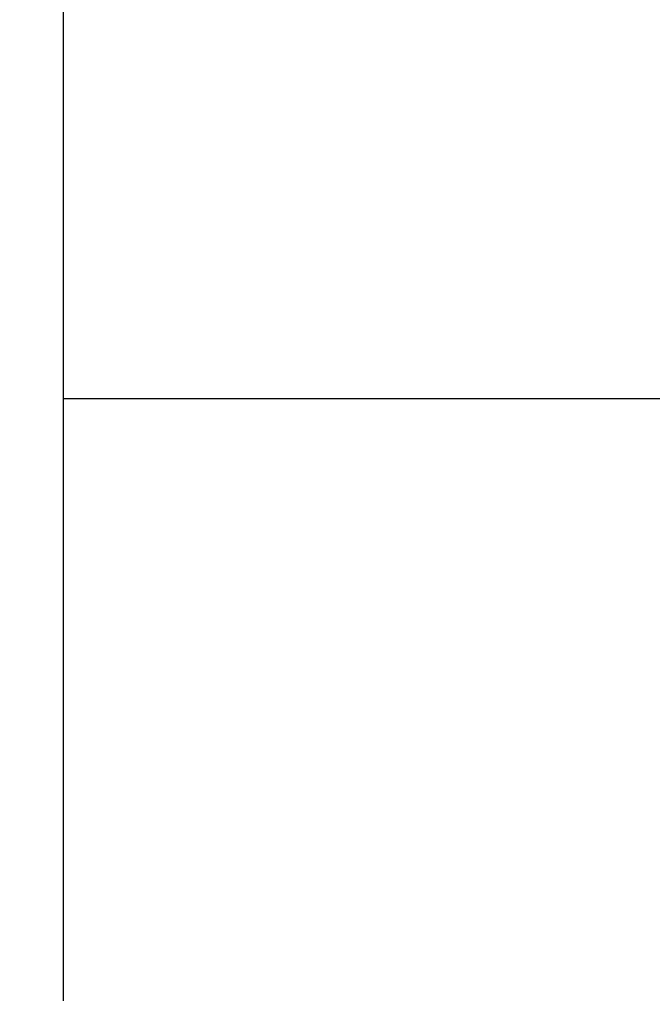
# Model space of a CAD drawing. Header units: inches. Extents: x -12418 to 57169, y -29325 to 19878.
# Drawn here: x 40172.21 to 40182.33, y -3249.46 to -3233.91 of the extents above; entities that cross this region are included whole.
import ezdxf
from ezdxf import colors
from ezdxf.entities.mleader import LeaderData, LeaderLine
from ezdxf.math import Vec2, Vec3

# ---------------------------------------------------------------- set-up
doc = ezdxf.new("R2010")
doc.units = ezdxf.units.IN
doc.header["$LTSCALE"] = 25
doc.header["$MEASUREMENT"] = 0
doc.linetypes.add('DASHDOT', pattern=[25.4, 12.7, -6.35, 0, -6.35])
doc.layers.get('0').update_dxf_attribs({"color": 8})
for name, color, linetype, lineweight in [('00-Ground Floor$0$LOADING', 253, 'Continuous', 5), ('00-Ground Floor$0$NEW Wall', 166, 'Continuous', 5), ('E-LITE-CIRC @ 100', 6, 'Continuous', 25), ('E-LITE-CLNG-CNDT', 6, 'DASHDOT', 35)]:
    doc.layers.add(name, color=color, linetype=linetype, lineweight=lineweight)
doc.styles.add('DC_Simplex', font='SIMPLEX.shx', dxfattribs={"width": 0.7})

# ---------------------------------------------------------------- blocks, each defined once
blk = doc.blocks.new('*X101')
at = {"color": 0}
for p, q in [((5, 3), (5, 3)), ((5, 3), (5, 3)), ((5, 3), (5, 3)), ((5, 3), (5, 3)), ((5, 3), (5, 3)), ((5, 3), (5, 3)), ((5, 3), (5, 3)), ((5, 3), (5, 3)), ((5, 3), (5, 3)), ((5, 3), (5, 3)), ((5, 3), (5, 3)), ((5, 3), (5, 3)), ((5, 3), (5, 3)), ((5, 3), (5, 3)), ((5, 3), (5, 3)), ((5, 3), (5, 3)), ((5, 3), (5, 3)), ((5, 3), (5, 3)), ((5, 3), (5, 3)), ((5, 3), (5, 3)), ((5, 3), (5, 3)), ((5, 3), (5, 3)), ((5, 3), (5, 3)), ((5, 3), (5, 3)), ((5, 3), (5, 3)), ((5, 3), (5, 3)), ((5, 3), (5, 3)), ((5, 3), (5, 3)), ((5, 3), (5, 3)), ((5, 3), (5, 3)), ((5, 3), (5, 3)), ((5, 3), (5, 3)), ((5, 3), (5, 3)), ((5, 3), (5, 3)), ((5, 3), (5, 3)), ((5, 3), (5, 3)), ((5, 3), (5, 3)), ((5, 3), (5, 3)), ((5, 3), (5, 3)), ((5, 3), (5, 3)), ((5, 3), (5, 3)), ((5, 3), (5, 3)), ((5, 3), (5, 3)), ((5, 3), (5, 3)), ((5, 3), (5, 3)), ((5, 3), (5, 3)), ((5, 3), (5, 3)), ((5, 3), (5, 3)), ((5, 3), (5, 3)), ((5, 3), (5, 3)), ((5, 3), (5, 3)), ((5, 3), (5, 3)), ((5, 3), (5, 3)), ((5, 3), (5, 3)), ((5, 3), (5, 3)), ((5, 3), (5, 3)), ((5, 3), (5, 3)), ((5, 3), (5, 3)), ((5, 3), (5, 3)), ((5, 3), (5, 3)), ((5, 3), (5, 3)), ((5, 3), (5, 3)), ((5, 3), (5, 3)), ((5, 3), (5, 3)), ((5, 3), (5, 3)), ((5, 3), (5, 3)), ((6, 3), (5, 3)), ((5, 3), (5, 3)), ((6, 3), (5, 3)), ((5, 3), (5, 3)), ((6, 3), (5, 3)), ((5, 3), (5, 3)), ((6, 3), (5, 3)), ((5, 3), (5, 3)), ((5, 3), (5, 3)), ((5, 3), (5, 3)), ((5, 3), (5, 3)), ((5, 3), (5, 3)), ((5, 3), (5, 3)), ((5, 3), (5, 3)), ((5, 3), (5, 3)), ((5, 3), (5, 3)), ((5, 3), (5, 3)), ((5, 3), (5, 3)), ((5, 3), (5, 3)), ((5, 3), (5, 3)), ((5, 3), (5, 3)), ((5, 3), (5, 3)), ((5, 3), (5, 3)), ((5, 3), (5, 3)), ((5, 3), (5, 3)), ((5, 3), (5, 3)), ((5, 3), (5, 3)), ((5, 3), (5, 3)), ((5, 3), (5, 3)), ((5, 3), (5, 3)), ((6, 3), (6, 3)), ((6, 3), (6, 3)), ((6, 3), (6, 3)), ((6, 3), (6, 3)), ((6, 3), (6, 3)), ((6, 3), (6, 3)), ((6, 3), (6, 3)), ((6, 3), (6, 3)), ((6, 3), (6, 3)), ((6, 3), (6, 3)), ((6, 3), (6, 3)), ((6, 3), (6, 3)), ((6, 3), (6, 3)), ((6, 3), (6, 3)), ((6, 3), (6, 3)), ((6, 3), (6, 3)), ((6, 3), (6, 3)), ((6, 3), (6, 3)), ((6, 3), (6, 3)), ((6, 3), (6, 3)), ((6, 3), (6, 3)), ((6, 3), (6, 3)), ((6, 3), (6, 3)), ((6, 3), (6, 3)), ((6, 3), (6, 3)), ((6, 3), (6, 3)), ((6, 3), (6, 3)), ((6, 3), (6, 3)), ((6, 3), (6, 3)), ((6, 3), (6, 3)), ((6, 3), (6, 3)), ((6, 3), (6, 3)), ((6, 3), (6, 3)), ((6, 3), (6, 3)), ((6, 3), (6, 3)), ((6, 3), (6, 3)), ((6, 3), (6, 3)), ((6, 3), (6, 3)), ((6, 3), (6, 3)), ((6, 3), (6, 3)), ((6, 3), (6, 3)), ((6, 3), (6, 3)), ((6, 3), (6, 3)), ((6, 3), (6, 3)), ((6, 3), (6, 3)), ((6, 3), (6, 3)), ((6, 3), (6, 3)), ((6, 3), (6, 3)), ((6, 3), (6, 3)), ((6, 3), (6, 3)), ((6, 3), (6, 3)), ((6, 3), (6, 3)), ((6, 3), (6, 3)), ((6, 3), (6, 3)), ((6, 3), (6, 3)), ((6, 3), (6, 3)), ((6, 3), (6, 3)), ((6, 3), (6, 3)), ((6, 3), (6, 3)), ((6, 3), (6, 3)), ((6, 3), (6, 3)), ((6, 3), (6, 3)), ((6, 3), (6, 3)), ((6, 3), (6, 3)), ((6, 3), (6, 3)), ((6, 3), (6, 3)), ((6, 3), (6, 3)), ((6, 3), (6, 3)), ((6, 3), (6, 3)), ((6, 3), (6, 3)), ((6, 3), (6, 3)), ((6, 3), (6, 3)), ((6, 3), (6, 3)), ((6, 3), (6, 3)), ((6, 3), (6, 3)), ((6, 3), (6, 3)), ((6, 3), (6, 3)), ((6, 3), (6, 3)), ((6, 3), (6, 3)), ((6, 3), (6, 3)), ((6, 3), (6, 3)), ((6, 3), (6, 3)), ((6, 3), (6, 3)), ((6, 3), (6, 3)), ((6, 3), (6, 3)), ((6, 3), (6, 3)), ((6, 3), (6, 3)), ((6, 3), (6, 3)), ((6, 3), (6, 3)), ((6, 3), (6, 3)), ((6, 3), (6, 3)), ((6, 3), (6, 3)), ((6, 3), (6, 3)), ((6, 3), (6, 3)), ((6, 3), (6, 3)), ((6, 3), (6, 3)), ((6, 3), (6, 3)), ((6, 3), (6, 3)), ((6, 3), (6, 3)), ((6, 3), (6, 3)), ((6, 3), (6, 3)), ((6, 3), (6, 3)), ((6, 3), (6, 3)), ((6, 3), (6, 3)), ((6, 3), (6, 3)), ((6, 3), (6, 3)), ((6, 3), (6, 3)), ((6, 3), (6, 3)), ((6, 3), (6, 3)), ((6, 3), (6, 3)), ((6, 3), (6, 3)), ((6, 3), (6, 3)), ((6, 3), (6, 3)), ((6, 3), (6, 3)), ((6, 3), (6, 3)), ((6, 3), (6, 3)), ((6, 3), (6, 3)), ((6, 3), (6, 3)), ((6, 3), (6, 3)), ((6, 3), (6, 3)), ((6, 3), (6, 3)), ((6, 3), (6, 3)), ((6, 3), (6, 3)), ((6, 3), (6, 3)), ((6, 3), (6, 3)), ((6, 3), (6, 3)), ((6, 3), (6, 3)), ((6, 3), (6, 3)), ((6, 3), (6, 3)), ((6, 3), (6, 3)), ((6, 3), (6, 3)), ((6, 3), (6, 3)), ((6, 3), (6, 3)), ((6, 3), (6, 3)), ((6, 3), (6, 3)), ((6, 3), (6, 3)), ((6, 3), (6, 3)), ((6, 3), (6, 3)), ((6, 3), (6, 3)), ((6, 3), (6, 3)), ((6, 3), (6, 3)), ((6, 3), (6, 3)), ((6, 3), (6, 3)), ((6, 3), (6, 3)), ((6, 3), (6, 3)), ((6, 3), (6, 3)), ((6, 3), (6, 3)), ((6, 3), (6, 3)), ((6, 3), (6, 3)), ((6, 3), (6, 3)), ((6, 3), (6, 3)), ((6, 3), (6, 3)), ((6, 3), (6, 3)), ((6, 3), (6, 3)), ((6, 3), (6, 3)), ((6, 3), (6, 3)), ((6, 3), (6, 3)), ((6, 3), (6, 3)), ((6, 3), (6, 3)), ((6, 3), (6, 3)), ((6, 3), (6, 3)), ((6, 3), (6, 3)), ((6, 3), (6, 3)), ((6, 3), (6, 3)), ((6, 3), (6, 3)), ((6, 3), (6, 3)), ((6, 3), (6, 3)), ((6, 3), (6, 3)), ((6, 3), (6, 3)), ((6, 3), (6, 3)), ((6, 3), (6, 3)), ((6, 3), (6, 3)), ((6, 3), (6, 3)), ((6, 3), (6, 3)), ((6, 3), (6, 3)), ((6, 3), (6, 3)), ((6, 3), (6, 3)), ((6, 3), (6, 3)), ((6, 3), (6, 3)), ((6, 3), (6, 3)), ((6, 3), (6, 3)), ((6, 3), (6, 3)), ((6, 3), (6, 3)), ((6, 3), (6, 3)), ((6, 3), (6, 3)), ((6, 3), (6, 3)), ((6, 3), (6, 3)), ((6, 3), (6, 3)), ((6, 3), (6, 3)), ((6, 3), (6, 3)), ((6, 3), (6, 3)), ((6, 3), (6, 3)), ((6, 3), (6, 3)), ((6, 3), (6, 3)), ((6, 3), (6, 3)), ((6, 3), (6, 3)), ((6, 3), (6, 3)), ((6, 3), (6, 3)), ((6, 3), (6, 3)), ((6, 3), (6, 3)), ((6, 3), (6, 3)), ((6, 3), (6, 3)), ((6, 3), (6, 3)), ((6, 3), (6, 3)), ((6, 3), (5, 3)), ((6, 3), (5, 3)), ((6, 3), (5, 3)), ((6, 3), (5, 3)), ((6, 3), (5, 3)), ((6, 3), (6, 3)), ((6, 3), (6, 3)), ((6, 3), (6, 3)), ((6, 3), (6, 3)), ((6, 3), (6, 3)), ((6, 3), (6, 3)), ((6, 3), (6, 3)), ((6, 3), (6, 3)), ((6, 3), (6, 3)), ((6, 3), (6, 3)), ((6, 3), (6, 3)), ((6, 3), (6, 3)), ((6, 3), (6, 3)), ((6, 3), (6, 3)), ((6, 3), (6, 3)), ((6, 3), (6, 3)), ((6, 3), (6, 3)), ((6, 3), (6, 3)), ((6, 3), (6, 3)), ((6, 3), (6, 3)), ((6, 3), (6, 3)), ((6, 3), (6, 3)), ((6, 3), (6, 3)), ((6, 3), (6, 3)), ((6, 3), (6, 3)), ((6, 3), (6, 3)), ((6, 3), (6, 3)), ((6, 3), (6, 3)), ((6, 3), (6, 3)), ((6, 3), (6, 3)), ((6, 3), (6, 3)), ((6, 3), (6, 3)), ((6, 3), (6, 3)), ((6, 3), (6, 3)), ((6, 3), (6, 3)), ((6, 3), (6, 3)), ((6, 3), (6, 3)), ((6, 3), (6, 3)), ((6, 3), (6, 3)), ((6, 3), (6, 3)), ((6, 3), (6, 3)), ((6, 3), (6, 3)), ((6, 3), (6, 3)), ((6, 3), (6, 3)), ((6, 3), (6, 3)), ((6, 3), (6, 3)), ((6, 3), (6, 3)), ((6, 3), (6, 3)), ((6, 3), (6, 3)), ((6, 3), (6, 3)), ((6, 3), (6, 3)), ((6, 3), (6, 3)), ((6, 3), (6, 3)), ((6, 3), (6, 3)), ((6, 3), (6, 3)), ((6, 3), (6, 3)), ((6, 3), (6, 3)), ((6, 3), (6, 3)), ((6, 3), (6, 3)), ((6, 3), (6, 3)), ((6, 3), (6, 3)), ((6, 3), (6, 3)), ((6, 3), (6, 3)), ((6, 3), (6, 3)), ((6, 3), (6, 3)), ((6, 3), (6, 3)), ((6, 3), (6, 3)), ((6, 3), (6, 3)), ((6, 3), (6, 3)), ((6, 3), (6, 3)), ((6, 3), (6, 3)), ((6, 3), (6, 3)), ((6, 3), (6, 3)), ((6, 3), (6, 3)), ((6, 3), (6, 3)), ((6, 3), (6, 3)), ((6, 3), (6, 3)), ((6, 3), (6, 3)), ((6, 3), (6, 3)), ((6, 3), (6, 3)), ((6, 3), (6, 3)), ((6, 3), (6, 3)), ((6, 3), (6, 3)), ((6, 3), (6, 3)), ((6, 3), (6, 3)), ((6, 3), (6, 3)), ((6, 3), (6, 3)), ((6, 3), (6, 3)), ((6, 3), (6, 3)), ((6, 3), (6, 3)), ((6, 3), (6, 3)), ((6, 3), (6, 3)), ((6, 3), (6, 3)), ((6, 3), (6, 3)), ((6, 3), (6, 3)), ((6, 3), (6, 3)), ((6, 3), (6, 3)), ((6, 3), (6, 3)), ((6, 3), (6, 3)), ((6, 3), (6, 3)), ((6, 3), (6, 3)), ((6, 3), (6, 3)), ((6, 3), (6, 3)), ((6, 3), (6, 3)), ((6, 3), (6, 3)), ((6, 3), (6, 3)), ((6, 3), (6, 3)), ((6, 3), (6, 3)), ((6, 3), (6, 3)), ((6, 3), (6, 3)), ((6, 3), (6, 3)), ((6, 3), (6, 3)), ((6, 3), (6, 3)), ((6, 3), (6, 3)), ((6, 3), (6, 3)), ((6, 3), (6, 3)), ((6, 3), (6, 3)), ((6, 3), (6, 3)), ((6, 3), (6, 3)), ((6, 3), (6, 3)), ((6, 3), (6, 3)), ((6, 3), (6, 3)), ((6, 3), (6, 3)), ((6, 3), (6, 3)), ((6, 3), (6, 3)), ((6, 3), (6, 3)), ((6, 3), (6, 3)), ((6, 3), (6, 3)), ((6, 3), (6, 3)), ((6, 3), (6, 3)), ((6, 3), (6, 3)), ((6, 3), (6, 3)), ((6, 3), (6, 3)), ((6, 3), (6, 3)), ((6, 3), (6, 3)), ((6, 3), (6, 3)), ((6, 3), (6, 3)), ((6, 3), (6, 3)), ((6, 3), (6, 3)), ((6, 3), (6, 3)), ((6, 3), (6, 3)), ((6, 3), (6, 3)), ((6, 3), (6, 3)), ((6, 3), (6, 3)), ((6, 3), (6, 3)), ((6, 3), (6, 3)), ((6, 3), (6, 3)), ((6, 3), (6, 3)), ((6, 3), (6, 3)), ((6, 3), (6, 3)), ((6, 3), (6, 3)), ((6, 3), (6, 3)), ((6, 3), (6, 3)), ((6, 3), (6, 3)), ((6, 3), (6, 3)), ((6, 3), (6, 3)), ((6, 3), (6, 3)), ((6, 3), (6, 3)), ((6, 3), (6, 3)), ((6, 3), (6, 3)), ((6, 3), (6, 3)), ((6, 3), (6, 3)), ((6, 3), (6, 3)), ((6, 3), (6, 3)), ((6, 3), (6, 3)), ((6, 3), (6, 3)), ((6, 3), (6, 3)), ((6, 3), (6, 3)), ((6, 3), (6, 3)), ((6, 3), (6, 3)), ((6, 3), (6, 3)), ((6, 3), (6, 3)), ((6, 3), (6, 3)), ((6, 3), (6, 3)), ((6, 3), (6, 3)), ((6, 3), (6, 3)), ((6, 3), (6, 3)), ((6, 3), (6, 3)), ((6, 3), (6, 3)), ((6, 3), (6, 3)), ((6, 3), (6, 3)), ((6, 3), (6, 3)), ((6, 3), (6, 3)), ((6, 3), (6, 3)), ((6, 3), (6, 3)), ((6, 3), (6, 3)), ((6, 3), (6, 3)), ((6, 3), (6, 3)), ((6, 3), (6, 3)), ((6, 3), (6, 3)), ((6, 3), (6, 3)), ((6, 3), (6, 3)), ((6, 3), (6, 3)), ((6, 3), (6, 3)), ((6, 3), (6, 3)), ((6, 3), (6, 3)), ((6, 3), (6, 3)), ((6, 3), (6, 3)), ((6, 3), (6, 3)), ((6, 3), (6, 3)), ((6, 3), (6, 3)), ((6, 3), (6, 3)), ((6, 3), (6, 3)), ((6, 3), (6, 3)), ((6, 3), (6, 3)), ((6, 3), (6, 3)), ((6, 3), (6, 3)), ((6, 3), (6, 3)), ((6, 3), (6, 3)), ((6, 3), (6, 3)), ((6, 3), (6, 3)), ((6, 3), (6, 3)), ((6, 3), (6, 3)), ((6, 3), (6, 3)), ((6, 3), (6, 3)), ((6, 3), (6, 3)), ((6, 3), (6, 3)), ((6, 3), (6, 3)), ((6, 3), (6, 3)), ((6, 3), (6, 3)), ((6, 3), (6, 3)), ((6, 3), (6, 3)), ((6, 3), (6, 3)), ((6, 3), (6, 3)), ((6, 3), (6, 3)), ((6, 3), (6, 3)), ((6, 3), (6, 3)), ((6, 3), (6, 3)), ((6, 3), (6, 3)), ((6, 3), (6, 3)), ((6, 3), (6, 3)), ((6, 3), (6, 3)), ((6, 3), (6, 3)), ((6, 3), (6, 3)), ((6, 3), (6, 3)), ((6, 3), (6, 3)), ((6, 3), (6, 3)), ((6, 3), (6, 3)), ((6, 3), (6, 3)), ((6, 3), (6, 3)), ((6, 3), (6, 3)), ((6, 3), (6, 3)), ((6, 3), (6, 3)), ((6, 3), (6, 3)), ((6, 3), (6, 3)), ((6, 3), (6, 3)), ((6, 3), (6, 3)), ((6, 3), (6, 3)), ((6, 3), (6, 3)), ((6, 3), (6, 3)), ((6, 3), (6, 3)), ((6, 3), (6, 3)), ((6, 3), (6, 3)), ((6, 3), (6, 3)), ((6, 3), (6, 3)), ((6, 3), (6, 3)), ((6, 3), (6, 3)), ((6, 3), (6, 3)), ((6, 3), (6, 3)), ((6, 3), (6, 3)), ((6, 3), (6, 3)), ((6, 3), (6, 3)), ((6, 3), (6, 3)), ((6, 3), (6, 3)), ((6, 3), (6, 3)), ((6, 3), (6, 3)), ((6, 3), (6, 3)), ((6, 3), (6, 3)), ((6, 3), (6, 3)), ((6, 3), (6, 3)), ((6, 3), (6, 3)), ((6, 3), (6, 3)), ((6, 3), (6, 3)), ((6, 3), (6, 3)), ((6, 3), (6, 3)), ((6, 3), (6, 3)), ((6, 3), (6, 3)), ((6, 3), (6, 3)), ((6, 3), (6, 3)), ((6, 3), (6, 3)), ((6, 3), (6, 3)), ((6, 3), (6, 3)), ((6, 3), (6, 3)), ((6, 3), (6, 3)), ((6, 3), (6, 3)), ((6, 3), (6, 3)), ((6, 3), (6, 3)), ((6, 3), (6, 3)), ((6, 3), (6, 3)), ((6, 3), (6, 3)), ((6, 3), (6, 3)), ((6, 3), (6, 3)), ((6, 3), (6, 3)), ((6, 3), (6, 3)), ((6, 3), (6, 3)), ((6, 3), (6, 3)), ((6, 3), (6, 3)), ((6, 3), (6, 3)), ((6, 3), (6, 3)), ((6, 3), (6, 3)), ((6, 3), (6, 3)), ((6, 3), (6, 3)), ((6, 3), (6, 3)), ((6, 3), (6, 3)), ((6, 3), (6, 3)), ((6, 3), (6, 3)), ((6, 3), (6, 3)), ((6, 3), (6, 3)), ((6, 3), (6, 3)), ((6, 3), (6, 3)), ((6, 3), (6, 3)), ((6, 3), (6, 3)), ((6, 3), (6, 3)), ((6, 3), (6, 3)), ((6, 3), (6, 3)), ((6, 3), (6, 3)), ((6, 3), (6, 3))]:
    blk.add_line(p, q, dxfattribs=at)
blk = doc.blocks.new('*X102')
at = {"color": 0}
for p, q in [((13, 1), (13, 1)), ((13, 1), (13, 1)), ((13, 1), (13, 1)), ((13, 1), (13, 1)), ((13, 1), (13, 1)), ((13, 1), (13, 1)), ((13, 1), (13, 1)), ((13, 1), (13, 1)), ((13, 1), (13, 1)), ((13, 1), (13, 1)), ((13, 1), (13, 1)), ((13, 1), (13, 1)), ((13, 1), (13, 1)), ((13, 1), (13, 1)), ((13, 1), (13, 1)), ((13, 1), (14, 1)), ((13, 1), (14, 1)), ((13, 1), (14, 1)), ((13, 1), (13, 1)), ((13, 1), (13, 1)), ((13, 1), (13, 1)), ((13, 1), (13, 1)), ((13, 1), (13, 1)), ((13, 1), (13, 1)), ((13, 1), (13, 1)), ((13, 1), (13, 1)), ((13, 1), (13, 1)), ((13, 1), (13, 1)), ((13, 1), (13, 1)), ((13, 1), (13, 1)), ((13, 1), (13, 1)), ((13, 1), (13, 1)), ((13, 1), (13, 1)), ((13, 1), (13, 1)), ((13, 1), (13, 1)), ((13, 1), (13, 1)), ((13, 1), (13, 1)), ((13, 1), (13, 1)), ((13, 1), (13, 1)), ((13, 1), (13, 1)), ((13, 1), (13, 1)), ((13, 1), (13, 1)), ((13, 1), (13, 1)), ((13, 1), (13, 1)), ((13, 1), (13, 1)), ((13, 1), (13, 1)), ((13, 1), (13, 1)), ((13, 1), (13, 1)), ((13, 1), (13, 1)), ((13, 1), (13, 1)), ((13, 1), (13, 1)), ((13, 1), (13, 1)), ((13, 1), (13, 1)), ((13, 1), (13, 1)), ((13, 1), (13, 1)), ((13, 1), (13, 1)), ((13, 1), (13, 1)), ((13, 1), (13, 1)), ((13, 1), (13, 1)), ((13, 1), (13, 1)), ((13, 1), (13, 1)), ((13, 1), (13, 1)), ((13, 1), (13, 1)), ((13, 1), (13, 1)), ((13, 1), (13, 1)), ((13, 1), (13, 1)), ((13, 1), (13, 1)), ((13, 1), (13, 1)), ((13, 1), (13, 1)), ((13, 1), (13, 1)), ((13, 1), (13, 1)), ((13, 1), (13, 1)), ((13, 1), (13, 1)), ((13, 1), (13, 1)), ((13, 1), (13, 1)), ((13, 1), (13, 1)), ((13, 1), (13, 1)), ((13, 1), (13, 1)), ((13, 1), (13, 1)), ((13, 1), (13, 1)), ((13, 1), (13, 1)), ((13, 1), (13, 1)), ((13, 1), (13, 1)), ((13, 1), (13, 1)), ((13, 1), (13, 1)), ((13, 1), (13, 1)), ((13, 1), (13, 1)), ((13, 1), (13, 1)), ((13, 1), (13, 1)), ((13, 1), (13, 1)), ((13, 1), (13, 1)), ((13, 1), (13, 1)), ((13, 1), (13, 1)), ((13, 1), (13, 1)), ((13, 1), (13, 1)), ((13, 1), (13, 1)), ((13, 1), (13, 1)), ((13, 1), (13, 1)), ((13, 1), (13, 1)), ((13, 1), (13, 1)), ((13, 1), (13, 1)), ((13, 1), (13, 1)), ((13, 1), (13, 1)), ((13, 1), (13, 1)), ((13, 1), (13, 1)), ((13, 1), (13, 1)), ((13, 1), (13, 1)), ((13, 1), (13, 1)), ((13, 1), (13, 1)), ((13, 1), (13, 1)), ((13, 1), (13, 1)), ((13, 1), (13, 1)), ((13, 1), (13, 1)), ((13, 1), (13, 1)), ((13, 1), (13, 1)), ((13, 1), (13, 1)), ((13, 1), (13, 1)), ((13, 1), (13, 1)), ((13, 1), (13, 1)), ((13, 1), (13, 1)), ((13, 1), (13, 1)), ((13, 1), (13, 1)), ((13, 1), (13, 1)), ((13, 1), (14, 1)), ((13, 0), (13, 0)), ((13, 0), (13, 0)), ((13, 0), (13, 0)), ((13, 0), (13, 0)), ((13, 0), (13, 0)), ((13, 0), (13, 0)), ((13, 0), (13, 0)), ((13, 0), (13, 0)), ((13, 0), (13, 0)), ((13, 0), (13, 0)), ((13, 0), (13, 0)), ((13, 0), (13, 0)), ((13, 0), (13, 0)), ((13, 0), (13, 0)), ((13, 0), (13, 0)), ((13, 0), (13, 0)), ((13, 0), (13, 0)), ((13, 0), (13, 0)), ((13, 0), (13, 0)), ((13, 0), (13, 0)), ((13, 0), (13, 0)), ((13, 0), (13, 0)), ((13, 0), (13, 0)), ((13, 0), (13, 0)), ((13, 0), (13, 0)), ((13, 0), (13, 0)), ((13, 0), (13, 0)), ((13, 0), (13, 0)), ((13, 0), (13, 0)), ((13, 0), (13, 0)), ((13, 0), (13, 0)), ((13, 0), (13, 0)), ((13, 0), (13, 0)), ((13, 0), (13, 0)), ((13, 0), (13, 0)), ((13, 0), (13, 0)), ((13, 0), (13, 0)), ((13, 0), (13, 0)), ((13, 0), (13, 0)), ((13, 0), (13, 0)), ((13, 0), (13, 0)), ((13, 0), (13, 0)), ((13, 0), (13, 0)), ((13, 0), (13, 0)), ((13, 0), (13, 0)), ((13, 0), (13, 0)), ((13, 0), (13, 0)), ((13, 0), (13, 0)), ((13, 0), (14, 0)), ((13, 0), (14, 0)), ((13, 0), (13, 0)), ((13, 0), (14, 0)), ((14, 1), (14, 1)), ((14, 1), (14, 1)), ((14, 1), (14, 1)), ((14, 1), (14, 1)), ((14, 1), (14, 1)), ((14, 1), (14, 1)), ((14, 1), (14, 1)), ((14, 1), (14, 1)), ((14, 1), (14, 1)), ((14, 1), (14, 1)), ((14, 1), (14, 1)), ((14, 1), (14, 1)), ((14, 1), (14, 1)), ((14, 1), (14, 1)), ((14, 1), (14, 1)), ((14, 1), (14, 1)), ((14, 1), (14, 1)), ((14, 1), (14, 1)), ((14, 1), (14, 1)), ((14, 1), (14, 1)), ((14, 1), (14, 1)), ((14, 1), (14, 1)), ((14, 1), (14, 1)), ((14, 1), (14, 1)), ((14, 1), (14, 1)), ((14, 1), (14, 1)), ((14, 1), (14, 1)), ((14, 1), (14, 1)), ((14, 1), (14, 1)), ((14, 1), (14, 1)), ((14, 1), (14, 1)), ((14, 1), (14, 1)), ((14, 1), (14, 1)), ((14, 1), (14, 1)), ((14, 1), (14, 1)), ((14, 1), (14, 1)), ((14, 1), (14, 1)), ((14, 1), (14, 1)), ((14, 1), (14, 1)), ((14, 1), (14, 1)), ((14, 1), (14, 1)), ((14, 1), (14, 1)), ((14, 1), (14, 1)), ((14, 1), (14, 1)), ((14, 1), (14, 1)), ((14, 1), (14, 1)), ((14, 1), (14, 1)), ((14, 1), (14, 1)), ((14, 1), (14, 1)), ((14, 1), (14, 1)), ((14, 1), (14, 1)), ((14, 1), (14, 1)), ((14, 1), (14, 1)), ((14, 1), (14, 1)), ((14, 1), (14, 1)), ((14, 1), (14, 1)), ((14, 1), (14, 1)), ((14, 1), (14, 1)), ((14, 1), (14, 1)), ((14, 1), (14, 1)), ((14, 1), (14, 1)), ((14, 1), (14, 1)), ((14, 1), (14, 1)), ((14, 1), (14, 1)), ((14, 1), (14, 1)), ((14, 1), (14, 1)), ((14, 1), (14, 1)), ((14, 1), (14, 1)), ((14, 1), (14, 1)), ((14, 1), (14, 1)), ((14, 1), (14, 1)), ((14, 1), (14, 1)), ((14, 1), (14, 1)), ((14, 1), (14, 1)), ((14, 1), (14, 1)), ((14, 1), (14, 1)), ((14, 1), (14, 1)), ((14, 1), (14, 1)), ((14, 1), (14, 1)), ((14, 1), (14, 1)), ((14, 1), (14, 1)), ((14, 1), (14, 1)), ((14, 1), (14, 1)), ((14, 1), (14, 1)), ((14, 1), (14, 1)), ((14, 1), (14, 1)), ((14, 1), (14, 1)), ((14, 1), (14, 1)), ((14, 1), (14, 1)), ((14, 1), (14, 1)), ((14, 1), (14, 1)), ((14, 1), (14, 1)), ((14, 1), (14, 1)), ((14, 1), (14, 1)), ((14, 0), (14, 0)), ((14, 0), (14, 0)), ((14, 0), (14, 0)), ((14, 0), (14, 0)), ((14, 0), (14, 0)), ((14, 0), (14, 0)), ((14, 0), (14, 0)), ((14, 0), (14, 0)), ((14, 0), (14, 0)), ((14, 0), (14, 0)), ((14, 0), (14, 0)), ((14, 0), (14, 0)), ((14, 0), (14, 0)), ((14, 0), (14, 0)), ((14, 0), (14, 0)), ((14, 0), (14, 0)), ((14, 0), (14, 0)), ((14, 0), (14, 0)), ((14, 0), (14, 0)), ((14, 0), (14, 0)), ((14, 0), (14, 0)), ((14, 0), (14, 0)), ((14, 0), (14, 0)), ((14, 0), (14, 0)), ((14, 0), (14, 0)), ((14, 0), (14, 0)), ((14, 0), (14, 0)), ((14, 0), (14, 0)), ((14, 0), (14, 0)), ((14, 0), (14, 0)), ((14, 0), (14, 0)), ((14, 0), (14, 0)), ((14, 0), (14, 0)), ((14, 0), (14, 0)), ((14, 0), (14, 0)), ((14, 0), (14, 0)), ((14, 0), (14, 0)), ((14, 0), (14, 0)), ((14, 0), (14, 0)), ((14, 0), (14, 0)), ((14, 0), (14, 0)), ((14, 0), (14, 0)), ((14, 0), (14, 0)), ((14, 0), (14, 0)), ((14, 0), (14, 0)), ((14, 0), (14, 0)), ((14, 0), (14, 0)), ((14, 0), (14, 0)), ((13, 0), (13, 0)), ((13, 0), (14, 0)), ((13, 0), (13, 0)), ((13, 0), (14, 0)), ((13, 0), (13, 0)), ((13, 0), (14, 0)), ((13, 0), (13, 0)), ((13, 0), (13, 0)), ((13, 0), (13, 0)), ((13, 0), (13, 0)), ((13, 0), (14, 0)), ((13, 0), (13, 0)), ((13, 0), (14, 0)), ((13, 0), (13, 0)), ((13, 0), (14, 0)), ((13, 0), (13, 0)), ((13, 0), (14, 0)), ((13, 0), (13, 0)), ((13, 0), (14, 0)), ((13, 0), (13, 0)), ((13, 0), (14, 0)), ((13, 0), (13, 0)), ((13, 0), (14, 0)), ((13, 0), (13, 0)), ((13, 0), (13, 0)), ((13, 0), (13, 0)), ((13, 0), (14, 0)), ((13, 0), (13, 0)), ((13, 0), (14, 0)), ((13, 0), (13, 0)), ((13, 0), (14, 0)), ((13, 0), (13, 0)), ((13, 0), (14, 0)), ((13, 0), (13, 0)), ((13, 0), (13, 0)), ((13, 0), (13, 0)), ((13, 0), (13, 0)), ((13, 0), (13, 0)), ((13, 0), (13, 0)), ((13, 0), (13, 0)), ((13, 0), (13, 0)), ((13, 0), (13, 0)), ((13, 0), (13, 0)), ((13, 0), (13, 0)), ((13, 0), (13, 0)), ((13, 0), (13, 0)), ((13, 0), (13, 0)), ((13, 0), (13, 0)), ((13, 0), (13, 0)), ((13, 0), (13, 0)), ((13, 0), (13, 0)), ((13, 0), (13, 0)), ((13, 0), (13, 0)), ((13, 0), (13, 0)), ((13, 0), (13, 0)), ((13, 0), (13, 0)), ((13, 0), (13, 0)), ((13, 0), (13, 0)), ((13, 0), (13, 0)), ((13, 0), (13, 0)), ((13, 0), (13, 0)), ((13, 0), (13, 0)), ((13, 0), (13, 0)), ((13, 0), (13, 0)), ((13, -1), (13, -1)), ((13, -1), (13, -1)), ((13, -1), (13, -1)), ((13, -1), (13, -1)), ((13, -1), (13, -1)), ((13, -1), (14, -1)), ((13, -1), (13, -1)), ((14, 0), (14, 0)), ((14, 0), (14, 0)), ((14, 0), (14, 0)), ((14, 0), (14, 0)), ((14, 0), (14, 0)), ((14, 0), (14, 0)), ((14, 0), (14, 0)), ((14, 0), (14, 0)), ((14, 0), (14, 0)), ((14, 0), (14, 0)), ((14, 0), (14, 0)), ((14, 0), (14, 0)), ((14, 0), (14, 0)), ((14, 0), (14, 0)), ((14, 0), (14, 0)), ((13, 0), (14, 0)), ((14, 0), (14, 0)), ((14, 0), (14, 0)), ((14, 0), (14, 0)), ((14, 0), (14, 0)), ((14, 0), (14, 0)), ((14, 0), (14, 0)), ((14, 0), (14, 0)), ((14, 0), (14, 0)), ((14, 0), (14, 0)), ((14, 0), (14, 0)), ((14, 0), (14, 0)), ((14, 0), (14, 0)), ((14, 0), (14, 0)), ((14, 0), (14, 0)), ((14, 0), (14, 0)), ((14, 0), (14, 0)), ((14, 0), (14, 0)), ((14, 0), (14, 0)), ((14, 0), (14, 0)), ((14, 0), (14, 0)), ((14, 0), (14, 0)), ((14, 0), (14, 0)), ((14, 0), (14, 0)), ((14, 0), (14, 0)), ((14, 0), (14, 0)), ((14, 0), (14, 0)), ((14, 0), (14, 0)), ((14, 0), (14, 0)), ((14, 0), (14, 0)), ((14, 0), (14, 0)), ((14, 0), (14, 0)), ((14, 0), (14, 0)), ((14, 0), (14, 0)), ((14, 0), (14, 0)), ((14, -1), (14, -1)), ((14, -1), (14, -1)), ((14, -1), (14, -1)), ((14, -1), (14, -1)), ((14, -1), (14, -1))]:
    blk.add_line(p, q, dxfattribs=at)
blk = doc.blocks.new('00-Ground Floor$0$GF21018-P')
at = {"color": 0}
for p, q in [((0.240011, 0.322592), (0.240011, 0.140001)), ((0.220494, 0.293723), (0.240011, 0.293723))]:
    blk.add_line(p, q, dxfattribs=at)
for points in [[(0.240011, 0.293723), (0.240011, 0.293723), (0.240011, 0.293723), (0.240011, 0.293723), (0.240011, 0.293723), (0.240011, 0.293723), (0.240011, 0.293723), (0.240011, 0.293723), (0.240011, 0.293723), (0.240011, 0.293723), (0.240011, 0.293723), (0.240011, 0.293723), (0.240011, 0.293723), (0.240011, 0.293723), (0.240011, 0.293723), (0.240011, 0.293723), (0.240011, 0.293723), (0.240011, 0.293723), (0.240011, 0.293723), (0.240011, 0.293723), (0.240011, 0.293723), (0.240011, 0.293723), (0.240011, 0.293723), (0.240011, 0.293723), (0.240011, 0.293723), (0.240011, 0.293723), (0.240011, 0.293723), (0.240011, 0.293723), (0.240011, 0.293723), (0.240011, 0.293723), (0.240011, 0.293723), (0.240011, 0.293723), (0.240011, 0.293723), (0.240011, 0.293723), (0.240011, 0.293723), (0.240011, 0.293723), (0.240011, 0.293723), (0.240011, 0.293723), (0.240011, 0.293723), (0.240011, 0.293723), (0.240011, 0.293723), (0.240011, 0.293723), (0.240011, 0.293723), (0.240011, 0.293723), (0.240011, 0.293723), (0.240011, 0.293723), (0.240011, 0.293723), (0.240011, 0.293723), (0.240011, 0.293723), (0.240011, 0.293723), (0.240011, 0.293723), (0.240011, 0.293723), (0.240011, 0.293723), (0.240011, 0.293723), (0.240011, 0.293723), (0.240011, 0.293723), (0.240011, 0.293723), (0.240011, 0.293723), (0.240011, 0.293723), (0.240011, 0.293723), (0.240011, 0.293723), (0.240011, 0.293723), (0.240011, 0.293723), (0.240011, 0.293723), (0.240011, 0.293723), (0.240011, 0.293723), (0.240011, 0.293723), (0.240011, 0.293723), (0.240011, 0.293723), (0.240011, 0.293723), (0.240011, 0.293723), (0.240011, 0.293723), (0.240011, 0.293723), (0.240011, 0.293723), (0.240011, 0.293723), (0.240011, 0.293723), (0.240011, 0.293723), (0.240011, 0.293723), (0.240011, 0.293723), (0.240011, 0.293723), (0.240011, 0.293723), (0.240011, 0.293723), (0.240011, 0.293723), (0.240011, 0.293723), (0.240011, 0.293723), (0.240011, 0.293723), (0.240011, 0.293723), (0.240011, 0.293723), (0.240011, 0.293723), (0.240011, 0.293723), (0.240011, 0.293723), (0.240011, 0.293723), (0.240011, 0.293723), (0.240011, 0.293723), (0.240011, 0.293723), (0.240011, 0.293723), (0.240011, 0.293723), (0.240011, 0.293723), (0.240011, 0.293723), (0.240011, 0.293723), (0.240011, 0.293723), (0.240011, 0.293723), (0.240011, 0.293723), (0.240011, 0.293723), (0.240011, 0.293723), (0.240011, 0.293723), (0.240011, 0.293723), (0.240011, 0.293723), (0.240011, 0.293723), (0.240011, 0.293723), (0.240011, 0.293723), (0.240011, 0.293723), (0.240011, 0.293723), (0.240011, 0.293723), (0.240011, 0.293723), (0.240011, 0.293723), (0.240011, 0.293723), (0.240011, 0.293723), (0.240011, 0.293723), (0.240011, 0.293723), (0.240011, 0.293723), (0.240011, 0.293723), (0.240011, 0.293723), (0.240011, 0.293723), (0.240011, 0.293723), (0.240011, 0.293723), (0.240011, 0.293723), (0.240011, 0.293723), (0.240011, 0.293723), (0.240011, 0.293723), (0.240011, 0.293723), (0.240011, 0.293723), (0.240011, 0.293723), (0.240011, 0.293723), (0.240011, 0.293723), (0.240011, 0.293723), (0.240011, 0.293723), (0.240011, 0.293723), (0.240011, 0.293723), (0.240011, 0.293723), (0.240011, 0.293723), (0.240011, 0.293723), (0.240011, 0.293723), (0.240011, 0.293723), (0.240011, 0.293723), (0.240011, 0.293723), (0.240011, 0.293723), (0.240011, 0.293723), (0.240011, 0.293723), (0.240011, 0.293723), (0.240011, 0.293723), (0.240011, 0.293723), (0.240011, 0.293723), (0.240011, 0.293723), (0.240011, 0.293723), (0.240011, 0.293723), (0.240011, 0.293723), (0.240011, 0.293723), (0.240011, 0.293723), (0.240011, 0.293723), (0.240011, 0.293723), (0.240011, 0.293723), (0.240011, 0.293723), (0.240011, 0.293723), (0.240011, 0.293723), (0.240011, 0.293723), (0.240011, 0.293723), (0.240011, 0.293723), (0.240011, 0.293723), (0.240011, 0.293723), (0.240011, 0.293723), (0.240011, 0.293723), (0.240011, 0.293723), (0.240011, 0.293723), (0.240011, 0.293723), (0.240011, 0.293723), (0.240011, 0.293723), (0.240011, 0.293723), (0.240011, 0.293723), (0.240011, 0.293723), (0.240011, 0.293723), (0.240011, 0.293723), (0.240011, 0.293723), (0.240011, 0.293723), (0.240011, 0.293723), (0.240011, 0.293723), (0.240011, 0.293723), (0.240011, 0.293723), (0.240011, 0.293723), (0.240011, 0.293723), (0.240011, 0.293723), (0.240011, 0.293723), (0.240011, 0.293723), (0.240011, 0.293723), (0.240011, 0.293723), (0.240011, 0.293723), (0.240011, 0.293723), (0.240011, 0.293723), (0.240011, 0.293723), (0.240011, 0.293723), (0.240011, 0.293723), (0.240011, 0.293723), (0.240011, 0.293723), (0.240011, 0.293723), (0.240011, 0.293723), (0.240011, 0.293723), (0.240011, 0.293723), (0.240011, 0.293723), (0.240011, 0.293723), (0.240011, 0.293723), (0.240011, 0.293723), (0.240011, 0.293723), (0.240011, 0.293723), (0.240011, 0.293723), (0.240011, 0.293723), (0.240011, 0.293723), (0.240011, 0.293723), (0.240011, 0.293723), (0.240011, 0.293723), (0.240011, 0.293723), (0.240011, 0.293723), (0.240011, 0.293723), (0.240011, 0.293723), (0.240011, 0.293723), (0.240011, 0.293723), (0.240011, 0.293723), (0.240011, 0.293723), (0.240011, 0.293723), (0.240011, 0.293723), (0.240011, 0.293723), (0.240011, 0.293723), (0.240011, 0.293723), (0.240011, 0.293723), (0.240011, 0.293723), (0.240011, 0.293723), (0.240011, 0.293723), (0.240011, 0.293723), (0.240011, 0.293723), (0.240011, 0.293723), (0.240011, 0.293723), (0.240011, 0.293723), (0.240011, 0.293723), (0.240011, 0.293723), (0.240011, 0.293723), (0.240011, 0.293723), (0.240011, 0.293723), (0.240011, 0.293723), (0.240011, 0.293723), (0.240011, 0.293723), (0.240011, 0.293723), (0.240011, 0.293723), (0.240011, 0.293723), (0.240011, 0.293723), (0.240011, 0.293723), (0.240011, 0.293723), (0.240011, 0.293723), (0.240011, 0.293723), (0.240011, 0.293723), (0.240011, 0.293723), (0.240011, 0.293723), (0.240011, 0.293723), (0.240011, 0.293723), (0.240011, 0.293723), (0.240011, 0.293723), (0.240011, 0.293723), (0.240011, 0.293723), (0.240011, 0.293723), (0.240011, 0.293723), (0.240011, 0.293723), (0.240011, 0.293723), (0.240011, 0.293723), (0.240011, 0.293723), (0.240011, 0.293723), (0.240011, 0.293723), (0.240011, 0.293723), (0.240011, 0.293723), (0.240011, 0.293723)], [(0.240011, 0.293723), (0.240011, 0.293723), (0.240011, 0.293723), (0.240011, 0.293723), (0.240011, 0.293723), (0.240011, 0.293723), (0.240011, 0.293723), (0.240011, 0.293723), (0.240011, 0.293723), (0.240011, 0.293723), (0.240011, 0.293723), (0.240011, 0.293723), (0.240011, 0.293723), (0.240011, 0.293723), (0.240011, 0.293723), (0.240011, 0.293723), (0.240011, 0.293723), (0.240011, 0.293723), (0.240011, 0.293723), (0.240011, 0.293723), (0.240011, 0.293723), (0.240011, 0.293723), (0.240011, 0.293723), (0.240011, 0.293723), (0.240011, 0.293723), (0.240011, 0.293723), (0.240011, 0.293723), (0.240011, 0.293723), (0.240011, 0.293723), (0.240011, 0.293723), (0.240011, 0.293723), (0.240011, 0.293723), (0.240011, 0.293723), (0.240011, 0.293723), (0.240011, 0.293723), (0.240011, 0.293723), (0.240011, 0.293723), (0.240011, 0.293723), (0.240011, 0.293723), (0.240011, 0.293723), (0.240011, 0.293723), (0.240011, 0.293723), (0.240011, 0.293723), (0.240011, 0.293723), (0.240011, 0.293723), (0.240011, 0.293723), (0.240011, 0.293723), (0.240011, 0.293723), (0.240011, 0.293723), (0.240011, 0.293723), (0.240011, 0.293723), (0.240011, 0.293723), (0.240011, 0.293723), (0.240011, 0.293723), (0.240011, 0.293723), (0.240011, 0.293723), (0.240011, 0.293723), (0.240011, 0.293723), (0.240011, 0.293723), (0.240011, 0.293723), (0.240011, 0.293723), (0.240011, 0.293723), (0.240011, 0.293723), (0.240011, 0.293723), (0.240011, 0.293723), (0.240011, 0.293723), (0.240011, 0.293723), (0.240011, 0.293723), (0.240011, 0.293723), (0.240011, 0.293723), (0.240011, 0.293723), (0.240011, 0.293723), (0.240011, 0.293723), (0.240011, 0.293723), (0.240011, 0.293723), (0.240011, 0.293723), (0.240011, 0.293723), (0.240011, 0.293723), (0.240011, 0.293723), (0.240011, 0.293723), (0.240011, 0.293723), (0.240011, 0.293723), (0.240011, 0.293723), (0.240011, 0.293723), (0.240011, 0.293723), (0.240011, 0.293723), (0.240011, 0.293723), (0.240011, 0.293723), (0.240011, 0.293723), (0.240011, 0.293723), (0.240011, 0.293723), (0.240011, 0.293723), (0.240011, 0.293723), (0.240011, 0.293723), (0.240011, 0.293723), (0.240011, 0.293723), (0.240011, 0.293723), (0.240011, 0.293723), (0.240011, 0.293723), (0.240011, 0.293723), (0.240011, 0.293723), (0.240011, 0.293723), (0.240011, 0.293723), (0.240011, 0.293723), (0.240011, 0.293723), (0.240011, 0.293723), (0.240011, 0.293723), (0.240011, 0.293723), (0.240011, 0.293723), (0.240011, 0.293723), (0.240011, 0.293723), (0.240011, 0.293723), (0.240011, 0.293723), (0.240011, 0.293723), (0.240011, 0.293723), (0.240011, 0.293723), (0.240011, 0.293723), (0.240011, 0.293723), (0.240011, 0.293723), (0.240011, 0.293723), (0.240011, 0.293723), (0.240011, 0.293723), (0.240011, 0.293723), (0.240011, 0.293723), (0.240011, 0.293723), (0.240011, 0.293723), (0.240011, 0.293723), (0.240011, 0.293723), (0.240011, 0.293723), (0.240011, 0.293723), (0.240011, 0.293723), (0.240011, 0.293723), (0.240011, 0.293723), (0.240011, 0.293723), (0.240011, 0.293723), (0.240011, 0.293723), (0.240011, 0.293723), (0.240011, 0.293723), (0.240011, 0.293723), (0.240011, 0.293723), (0.240011, 0.293723), (0.240011, 0.293723), (0.240011, 0.293723), (0.240011, 0.293723), (0.240011, 0.293723), (0.240011, 0.293723), (0.240011, 0.293723), (0.240011, 0.293723), (0.240011, 0.293723), (0.240011, 0.293723), (0.240011, 0.293723), (0.240011, 0.293723), (0.240011, 0.293723), (0.240011, 0.293723), (0.240011, 0.293723), (0.240011, 0.293723), (0.240011, 0.293723), (0.240011, 0.293723), (0.240011, 0.293723), (0.240011, 0.293723), (0.240011, 0.293723), (0.240011, 0.293723), (0.240011, 0.293723), (0.240011, 0.293723), (0.240011, 0.293723), (0.240011, 0.293723), (0.240011, 0.293723), (0.240011, 0.293723), (0.240011, 0.293723), (0.240011, 0.293723), (0.240011, 0.293723), (0.240011, 0.293723), (0.240011, 0.293723), (0.240011, 0.293723), (0.240011, 0.293723), (0.240011, 0.293723), (0.240011, 0.293723), (0.240011, 0.293723), (0.240011, 0.293723), (0.240011, 0.293723), (0.240011, 0.293723), (0.240011, 0.293723), (0.240011, 0.293723), (0.240011, 0.293723), (0.240011, 0.293723), (0.240011, 0.293723), (0.240011, 0.293723), (0.240011, 0.293723), (0.240011, 0.293723), (0.240011, 0.293723), (0.240011, 0.293723), (0.240011, 0.293723), (0.240011, 0.293723), (0.240011, 0.293723), (0.240011, 0.293723), (0.240011, 0.293723), (0.240011, 0.293723), (0.240011, 0.293723), (0.240011, 0.293723), (0.240011, 0.293723), (0.240011, 0.293723), (0.240011, 0.293723), (0.240011, 0.293723), (0.240011, 0.293723), (0.240011, 0.293723), (0.240011, 0.293723), (0.240011, 0.293723), (0.240011, 0.293723), (0.240011, 0.293723), (0.240011, 0.293723), (0.240011, 0.293723), (0.240011, 0.293723), (0.240011, 0.293723), (0.240011, 0.293723), (0.240011, 0.293723), (0.240011, 0.293723), (0.240011, 0.293723), (0.240011, 0.293723), (0.240011, 0.293723)], [(0.240011, 0.293723), (0.240011, 0.293723), (0.240011, 0.293723), (0.240011, 0.293723), (0.240011, 0.293723), (0.240011, 0.293723), (0.240011, 0.293723), (0.240011, 0.293723), (0.240011, 0.293723), (0.240011, 0.293723), (0.240011, 0.293723), (0.240011, 0.293723), (0.240011, 0.293723), (0.240011, 0.293723), (0.240011, 0.293723), (0.240011, 0.293723), (0.240011, 0.293723), (0.240011, 0.293723), (0.240011, 0.293723), (0.240011, 0.293723), (0.240011, 0.293723), (0.240011, 0.293723), (0.240011, 0.293723), (0.240011, 0.293723), (0.240011, 0.293723), (0.240011, 0.293723), (0.240011, 0.293723), (0.240011, 0.293723), (0.240011, 0.293723), (0.240011, 0.293723), (0.240011, 0.293723), (0.240011, 0.293723), (0.240011, 0.293723), (0.240011, 0.293723), (0.240011, 0.293723), (0.240011, 0.293723), (0.240011, 0.293723), (0.240011, 0.293723), (0.240011, 0.293723), (0.240011, 0.293723), (0.240011, 0.293723), (0.240011, 0.293723), (0.240011, 0.293723), (0.240011, 0.293723), (0.240011, 0.293723), (0.240011, 0.293723), (0.240011, 0.293723), (0.240011, 0.293723), (0.240011, 0.293723), (0.240011, 0.293723), (0.240011, 0.293723), (0.240011, 0.293723), (0.240011, 0.293723), (0.240011, 0.293723), (0.240011, 0.293723), (0.240011, 0.293723), (0.240011, 0.293723), (0.240011, 0.293723), (0.240011, 0.293723), (0.240011, 0.293723), (0.240011, 0.293723), (0.240011, 0.293723), (0.240011, 0.293723), (0.240011, 0.293723), (0.240011, 0.293723), (0.240011, 0.293723), (0.240011, 0.293723), (0.240011, 0.293723), (0.240011, 0.293723), (0.240011, 0.293723), (0.240011, 0.293723), (0.240011, 0.293723), (0.240011, 0.293723), (0.240011, 0.293723), (0.240011, 0.293723), (0.240011, 0.293723), (0.240011, 0.293723), (0.240011, 0.293723), (0.240011, 0.293723), (0.240011, 0.293723), (0.240011, 0.293723), (0.240011, 0.293723), (0.240011, 0.293723), (0.240011, 0.293723), (0.240011, 0.293723), (0.240011, 0.293723), (0.240011, 0.293723), (0.240011, 0.293723), (0.240011, 0.293723), (0.240011, 0.293723), (0.240011, 0.293723), (0.240011, 0.293723), (0.240011, 0.293723), (0.240011, 0.293723), (0.240011, 0.293723), (0.240011, 0.293723), (0.240011, 0.293723), (0.240011, 0.293723), (0.240011, 0.293723), (0.240011, 0.293723), (0.240011, 0.293723), (0.240011, 0.293723), (0.240011, 0.293723), (0.240011, 0.293723), (0.240011, 0.293723), (0.240011, 0.293723), (0.240011, 0.293723), (0.240011, 0.293723), (0.240011, 0.293723), (0.240011, 0.293723), (0.240011, 0.293723), (0.240011, 0.293723), (0.240011, 0.293723), (0.240011, 0.293723), (0.240011, 0.293723), (0.240011, 0.293723), (0.240011, 0.293723), (0.240011, 0.293723), (0.240011, 0.293723), (0.240011, 0.293723), (0.240011, 0.293723), (0.240011, 0.293723), (0.240011, 0.293723), (0.240011, 0.293723), (0.240011, 0.293723), (0.240011, 0.293723), (0.240011, 0.293723), (0.240011, 0.293723), (0.240011, 0.293723), (0.240011, 0.293723), (0.240011, 0.293723), (0.240011, 0.293723), (0.240011, 0.293723), (0.240011, 0.293723), (0.240011, 0.293723), (0.240011, 0.293723), (0.240011, 0.293723), (0.240011, 0.293723), (0.240011, 0.293723), (0.240011, 0.293723), (0.240011, 0.293723), (0.240011, 0.293723), (0.240011, 0.293723), (0.240011, 0.293723), (0.240011, 0.293723), (0.240011, 0.293723), (0.240011, 0.293723), (0.240011, 0.293723), (0.240011, 0.293723), (0.240011, 0.293723), (0.240011, 0.293723), (0.240011, 0.293723), (0.240011, 0.293723), (0.240011, 0.293723), (0.240011, 0.293723), (0.240011, 0.293723), (0.240011, 0.293723), (0.240011, 0.293723), (0.240011, 0.293723), (0.240011, 0.293723), (0.240011, 0.293723), (0.240011, 0.293723), (0.240011, 0.293723), (0.240011, 0.293723), (0.240011, 0.293723), (0.240011, 0.293723), (0.240011, 0.293723), (0.240011, 0.293723), (0.240011, 0.293723), (0.240011, 0.293723), (0.240011, 0.293723), (0.240011, 0.293723), (0.240011, 0.293723), (0.240011, 0.293723), (0.240011, 0.293723), (0.240011, 0.293723), (0.240011, 0.293723), (0.240011, 0.293723), (0.240011, 0.293723), (0.240011, 0.293723), (0.240011, 0.293723), (0.240011, 0.293723), (0.240011, 0.293723), (0.240011, 0.293723), (0.240011, 0.293723), (0.240011, 0.293723), (0.240011, 0.293723), (0.240011, 0.293723), (0.240011, 0.293723), (0.240011, 0.293723), (0.240011, 0.293723), (0.240011, 0.293723), (0.240011, 0.293723), (0.240011, 0.293723), (0.240011, 0.293723), (0.240011, 0.293723), (0.240011, 0.293723), (0.240011, 0.293723), (0.240011, 0.293723), (0.240011, 0.293723), (0.240011, 0.293723), (0.240011, 0.293723), (0.240011, 0.293723), (0.240011, 0.293723), (0.240011, 0.293723), (0.240011, 0.293723), (0.240011, 0.293723), (0.240011, 0.293723), (0.240011, 0.293723), (0.240011, 0.293723), (0.240011, 0.293723), (0.240011, 0.293723), (0.240011, 0.293723), (0.240011, 0.293723)]]:
    blk.add_lwpolyline(points, close=True, dxfattribs=at)
at = {"layer": '00-Ground Floor$0$NEW Wall', "color": 0, "linetype": 'Continuous'}
for points in [[(0.240011, 0.293723), (0.240011, 0.293723), (0.240011, 0.293723), (0.240011, 0.293723), (0.240011, 0.293723), (0.240011, 0.293723), (0.240011, 0.293723), (0.240011, 0.293723)], [(0.240011, 0.293723), (0.240011, 0.293723), (0.240011, 0.293723), (0.240011, 0.293723), (0.240011, 0.293723), (0.240011, 0.293723), (0.240011, 0.293723)], [(0.240011, 0.293723), (0.240011, 0.293723), (0.240011, 0.293723), (0.240011, 0.293723), (0.240011, 0.293723), (0.240011, 0.293723), (0.240011, 0.293723), (0.240011, 0.293723), (0.240011, 0.293723)], [(0.240011, 0.293723), (0.240011, 0.293723), (0.240011, 0.293723), (0.240011, 0.293723), (0.240011, 0.293723), (0.240011, 0.293723), (0.240011, 0.293723), (0.240011, 0.293723), (0.240011, 0.293723), (0.240011, 0.293723)], [(0.240011, 0.293723), (0.240011, 0.293723), (0.240011, 0.293723), (0.240011, 0.293723), (0.240011, 0.293723), (0.240011, 0.293723), (0.240011, 0.293723), (0.240011, 0.293723), (0.240011, 0.293723), (0.240011, 0.293723), (0.240011, 0.293723), (0.240011, 0.293723), (0.240011, 0.293723), (0.240011, 0.293723), (0.240011, 0.293723)], [(0.240011, 0.293723), (0.240011, 0.293723), (0.240011, 0.293723), (0.240011, 0.293723), (0.240011, 0.293723), (0.240011, 0.293723), (0.240011, 0.293723), (0.240011, 0.293723), (0.240011, 0.293723), (0.240011, 0.293723)], [(0.240011, 0.293723), (0.240011, 0.293723), (0.240011, 0.293723), (0.240011, 0.293723), (0.240011, 0.293723), (0.240011, 0.293723), (0.240011, 0.293723), (0.240011, 0.293723), (0.240011, 0.293723), (0.240011, 0.293723)], [(0.240011, 0.293723), (0.240011, 0.293723), (0.240011, 0.293723), (0.240011, 0.293723), (0.240011, 0.293723), (0.240011, 0.293723), (0.240011, 0.293723), (0.240011, 0.293723), (0.240011, 0.293723), (0.240011, 0.293723)], [(0.240011, 0.293723), (0.240011, 0.293723), (0.240011, 0.293723), (0.240011, 0.293723), (0.240011, 0.293723), (0.240011, 0.293723), (0.240011, 0.293723), (0.240011, 0.293723), (0.240011, 0.293723), (0.240011, 0.293723), (0.240011, 0.293723), (0.240011, 0.293723), (0.240011, 0.293723), (0.240011, 0.293723), (0.240011, 0.293723), (0.240011, 0.293723), (0.240011, 0.293723), (0.240011, 0.293723)], [(0.240011, 0.293723), (0.240011, 0.293723), (0.240011, 0.293723), (0.240011, 0.293723), (0.240011, 0.293723), (0.240011, 0.293723), (0.240011, 0.293723), (0.240011, 0.293723), (0.240011, 0.293723), (0.240011, 0.293723), (0.240011, 0.293723), (0.240011, 0.293723)], [(0.240011, 0.293723), (0.240011, 0.293723), (0.240011, 0.293723), (0.240011, 0.293723), (0.240011, 0.293723), (0.240011, 0.293723), (0.240011, 0.293723)], [(0.240011, 0.293723), (0.240011, 0.293723), (0.240011, 0.293723), (0.240011, 0.293723), (0.240011, 0.293723), (0.240011, 0.293723), (0.240011, 0.293723), (0.240011, 0.293723), (0.240011, 0.293723), (0.240011, 0.293723), (0.240011, 0.293723), (0.240011, 0.293723), (0.240011, 0.293723), (0.240011, 0.293723), (0.240011, 0.293723), (0.240011, 0.293723), (0.240011, 0.293723), (0.240011, 0.293723), (0.240011, 0.293723), (0.240011, 0.293723), (0.240011, 0.293723), (0.240011, 0.293723), (0.240011, 0.293723), (0.240011, 0.293723), (0.240011, 0.293723), (0.240011, 0.293723), (0.240011, 0.293723), (0.240011, 0.293723), (0.240011, 0.293723), (0.240011, 0.293723), (0.240011, 0.293723), (0.240011, 0.293723), (0.240011, 0.293723), (0.240011, 0.293723), (0.240011, 0.293723), (0.240011, 0.293723), (0.240011, 0.293723), (0.240011, 0.293723), (0.240011, 0.293723), (0.240011, 0.293723), (0.240011, 0.293723), (0.240011, 0.293723), (0.240011, 0.293723), (0.240011, 0.293723), (0.240011, 0.293723), (0.240011, 0.293723), (0.240011, 0.293723), (0.240011, 0.293723), (0.240011, 0.293723), (0.240011, 0.293723), (0.240011, 0.293723), (0.240011, 0.293723), (0.240011, 0.293723), (0.240011, 0.293723), (0.240011, 0.293723), (0.240011, 0.293723), (0.240011, 0.293723), (0.240011, 0.293723), (0.240011, 0.293723), (0.240011, 0.293723), (0.240011, 0.293723), (0.240011, 0.293723), (0.240011, 0.293723), (0.240011, 0.293723), (0.240011, 0.293723), (0.240011, 0.293723), (0.240011, 0.293723), (0.240011, 0.293723), (0.240011, 0.293723), (0.240011, 0.293723), (0.240011, 0.293723), (0.240011, 0.293723), (0.240011, 0.293723), (0.240011, 0.293723), (0.240011, 0.293723), (0.240011, 0.293723), (0.240011, 0.293723), (0.240011, 0.293723), (0.240011, 0.293723), (0.240011, 0.293723), (0.240011, 0.293723), (0.240011, 0.293723), (0.240011, 0.293723), (0.240011, 0.293723), (0.240011, 0.293723), (0.240011, 0.293723), (0.240011, 0.293723), (0.240011, 0.293723), (0.240011, 0.293723), (0.240011, 0.293723), (0.240011, 0.293723), (0.240011, 0.293723), (0.240011, 0.293723), (0.240011, 0.293723), (0.240011, 0.293723), (0.240011, 0.293723), (0.240011, 0.293723), (0.240011, 0.293723), (0.240011, 0.293723), (0.240011, 0.293723), (0.240011, 0.293723), (0.240011, 0.293723), (0.240011, 0.293723), (0.240011, 0.293723), (0.240011, 0.293723), (0.240011, 0.293723), (0.240011, 0.293723), (0.240011, 0.293723), (0.240011, 0.293723), (0.240011, 0.293723), (0.240011, 0.293723)], [(0.240011, 0.293723), (0.240011, 0.293723), (0.240011, 0.293723), (0.240011, 0.293723), (0.240011, 0.293723), (0.240011, 0.293723), (0.240011, 0.293723), (0.240011, 0.293723), (0.240011, 0.293723), (0.240011, 0.293723), (0.240011, 0.293723), (0.240011, 0.293723), (0.240011, 0.293723), (0.240011, 0.293723), (0.240011, 0.293723), (0.240011, 0.293723), (0.240011, 0.293723)], [(0.240011, 0.293723), (0.240011, 0.293723), (0.240011, 0.293723), (0.240011, 0.293723), (0.240011, 0.293723), (0.240011, 0.293723), (0.240011, 0.293723), (0.240011, 0.293723), (0.240011, 0.293723), (0.240011, 0.293723), (0.240011, 0.293723), (0.240011, 0.293723), (0.240011, 0.293723), (0.240011, 0.293723), (0.240011, 0.293723), (0.240011, 0.293723), (0.240011, 0.293723), (0.240011, 0.293723), (0.240011, 0.293723), (0.240011, 0.293723), (0.240011, 0.293723), (0.240011, 0.293723), (0.240011, 0.293723), (0.240011, 0.293723), (0.240011, 0.293723), (0.240011, 0.293723), (0.240011, 0.293723), (0.240011, 0.293723), (0.240011, 0.293723), (0.240011, 0.293723), (0.240011, 0.293723), (0.240011, 0.293723), (0.240011, 0.293723), (0.240011, 0.293723), (0.240011, 0.293723), (0.240011, 0.293723), (0.240011, 0.293723), (0.240011, 0.293723), (0.240011, 0.293723), (0.240011, 0.293723), (0.240011, 0.293723), (0.240011, 0.293723), (0.240011, 0.293723), (0.240011, 0.293723), (0.240011, 0.293723), (0.240011, 0.293723), (0.240011, 0.293723), (0.240011, 0.293723), (0.240011, 0.293723), (0.240011, 0.293723), (0.240011, 0.293723), (0.240011, 0.293723), (0.240011, 0.293723), (0.240011, 0.293723), (0.240011, 0.293723), (0.240011, 0.293723), (0.240011, 0.293723), (0.240011, 0.293723), (0.240011, 0.293723), (0.240011, 0.293723), (0.240011, 0.293723), (0.240011, 0.293723), (0.240011, 0.293723), (0.240011, 0.293723), (0.240011, 0.293723), (0.240011, 0.293723), (0.240011, 0.293723), (0.240011, 0.293723), (0.240011, 0.293723), (0.240011, 0.293723), (0.240011, 0.293723), (0.240011, 0.293723), (0.240011, 0.293723), (0.240011, 0.293723), (0.240011, 0.293723), (0.240011, 0.293723), (0.240011, 0.293723), (0.240011, 0.293723), (0.240011, 0.293723), (0.240011, 0.293723), (0.240011, 0.293723), (0.240011, 0.293723), (0.240011, 0.293723), (0.240011, 0.293723), (0.240011, 0.293723), (0.240011, 0.293723), (0.240011, 0.293723), (0.240011, 0.293723), (0.240011, 0.293723)], [(0.240011, 0.293723), (0.240011, 0.293723), (0.240011, 0.293723), (0.240011, 0.293723), (0.240011, 0.293723), (0.240011, 0.293723), (0.240011, 0.293723), (0.240011, 0.293723), (0.240011, 0.293723), (0.240011, 0.293723), (0.240011, 0.293723), (0.240011, 0.293723), (0.240011, 0.293723), (0.240011, 0.293723), (0.240011, 0.293723), (0.240011, 0.293723), (0.240011, 0.293723), (0.240011, 0.293723), (0.240011, 0.293723), (0.240011, 0.293723), (0.240011, 0.293723), (0.240011, 0.293723), (0.240011, 0.293723), (0.240011, 0.293723), (0.240011, 0.293723), (0.240011, 0.293723), (0.240011, 0.293723), (0.240011, 0.293723), (0.240011, 0.293723), (0.240011, 0.293723), (0.240011, 0.293723), (0.240011, 0.293723), (0.240011, 0.293723), (0.240011, 0.293723), (0.240011, 0.293723), (0.240011, 0.293723), (0.240011, 0.293723), (0.240011, 0.293723), (0.240011, 0.293723), (0.240011, 0.293723), (0.240011, 0.293723), (0.240011, 0.293723), (0.240011, 0.293723), (0.240011, 0.293723), (0.240011, 0.293723), (0.240011, 0.293723), (0.240011, 0.293723), (0.240011, 0.293723), (0.240011, 0.293723), (0.240011, 0.293723), (0.240011, 0.293723), (0.240011, 0.293723), (0.240011, 0.293723), (0.240011, 0.293723)]]:
    blk.add_lwpolyline(points, dxfattribs=at)
at = {"color": 0}
for name, xscale, yscale, zscale in [('*X101', 8.59375e-11, 8.59375e-11, 8.59375e-11), ('*X102', 5.5e-11, 5.5e-11, 5.5e-11)]:
    blk.add_blockref(name, (0.240011, 0.293723), dxfattribs=dict(at, xscale=xscale, yscale=yscale, zscale=zscale))
blk = doc.blocks.new('00-Ground Floor')
at = {"layer": '00-Ground Floor$0$LOADING', "extrusion": (2.24021e-05, 7.77426e-06, 1), "xscale": 1000, "yscale": 1000, "zscale": 1000, "rotation": 179.9985892349695}
blk.add_blockref('00-Ground Floor$0$GF21018-P', (40412.934, -2946.245, 0.862), dxfattribs=at)
blk = doc.blocks.new('ARR0W')
at = {"color": 45}
blk.add_ellipse((0, 0), major_axis=(0.4, 0), ratio=0.4, dxfattribs=at)
at = {"color": 45, "ltscale": 0.5}
blk.add_solid([(-1.4, 0.16667), (-0.4, 0), (-1.4, -0.16667)], dxfattribs=at)

msp = doc.modelspace()

# ---------------------------------------------------------------- block references
at = {"layer": 'E-LITE-CLNG-CNDT'}
msp.add_blockref('00-Ground Floor', (0, 0), dxfattribs=at)

# ---------------------------------------------------------------- leaders
at = {"layer": 'E-LITE-CIRC @ 100'}
ml = msp.add_multileader_mtext('Standard', dxfattribs=at)
ml.set_content('{\\Fdc_el_romans|c0;\\W0.8;TO\\Fromans|c0; \\Fsimplex|c0;UPP-GF/S18}', color=256, style='DC_Simplex')
ml.set_leader_properties()
ml.set_arrow_properties(name='ARR0W')
ml.build(insert=Vec2(0, 0))
ml.multileader.update_dxf_attribs({"dogleg_length": 200, "arrow_head_size": 140, "scale": 100})
ctx = ml.context
ctx.base_point, ctx.scale, ctx.char_height, ctx.arrow_head_size, ctx.landing_gap_size, ctx.plane_origin, ctx.plane_x_axis, ctx.plane_y_axis = Vec3(38797.592, -2437.683, 0), 100, 200, 140, 140, Vec3(51335.756, -8545.241, 0), Vec3(1, 0.000001, 0), Vec3(-0.000001, 1, 0)
notes = []
notes.append((ctx, [(0, (1, 1, 0), (38688.802, -2437.683, 0), (1, 0.000001, 0), 108.79, [(0, [(37864.837, -4023.981, 0)], 0, [])])]))
ctx.mtext.insert, ctx.mtext.text_direction, ctx.mtext.rotation, ctx.mtext.flow_direction = Vec3(38937.592, -2304.349, 0), Vec3(1, 0.000001, 0), 0.000001, 5
for ctx, leaders in notes:
    for number, flags, end, landing, length, lines in leaders:
        leader = LeaderData()
        leader.index, (leader.has_last_leader_line, leader.has_dogleg_vector, leader.attachment_direction) = number, flags
        leader.last_leader_point, leader.dogleg_vector, leader.dogleg_length = Vec3(end), Vec3(landing), length
        for number, points, colour, breaks in lines:
            line = LeaderLine()
            line.index, line.vertices, line.color, line.breaks = number, Vec3.list(points), colors.encode_raw_color(colour), breaks
            leader.lines.append(line)
        ctx.leaders.append(leader)

doc.saveas('drawing.dxf')
